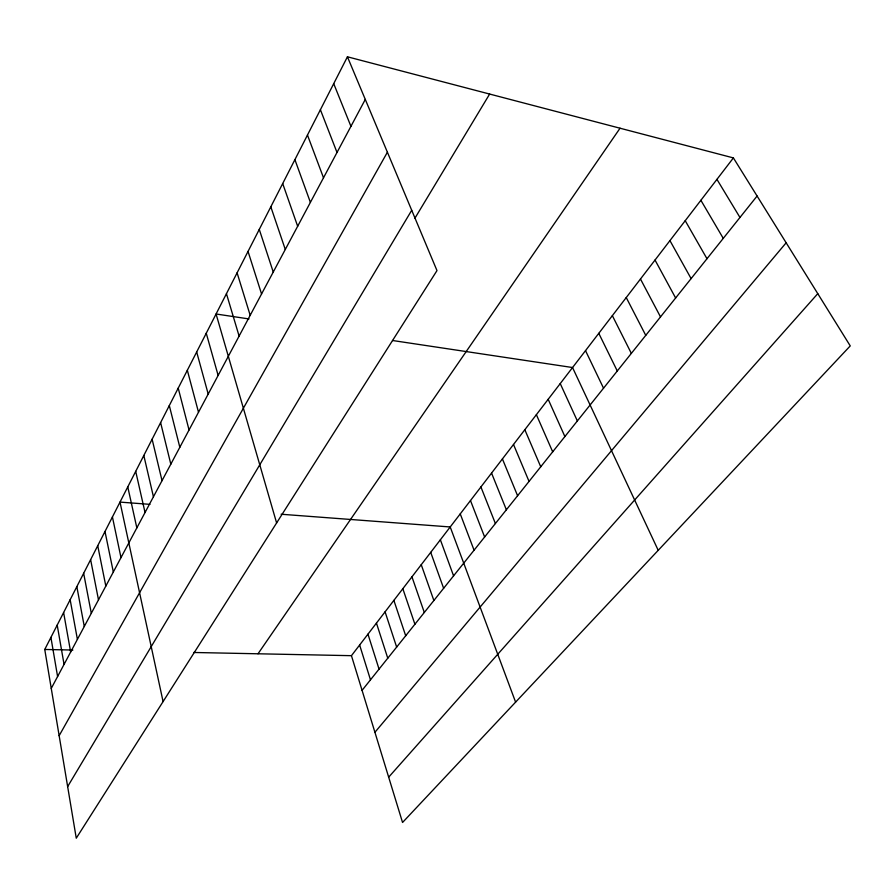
<?xml version="1.0" encoding="UTF-8"?>
<svg xmlns="http://www.w3.org/2000/svg" width="895" height="895" viewBox="0 0 895 895"><rect width="100%" height="100%" fill="white"/><g stroke="black" fill="none" stroke-linecap="round" stroke-linejoin="round"><path stroke-width="1.34" d="M347.428 56.799L436.984 270.592L76.265 838.201L44.75 649.468L347.428 56.799L733.397 157.912L850.25 345.906L402.549 822.471L351.444 655.677L733.397 157.912M51.25 688.423L365.283 99.434M59.148 735.712L387.401 152.217M67.651 786.593L411.722 210.28M414.821 218.38L489.643 94.053M258.006 653.786L620.045 128.22M362.072 690.358L757.092 196.027M374.915 732.289L786.157 242.78M388.665 777.173L817.773 293.661M44.75 649.468L72.875 650.038M193.644 652.477L351.444 655.677M149.98 504.355L120.008 502.106L163.08 701.579M281.097 514.233L450.207 526.965L515.598 702.127M249 318.944L216.075 314L276.611 522.937M392.525 340.503L572.543 367.532L658.217 550.313M716.94 179.369L739.964 217.474M700.886 200.29L723.261 238.361M685.223 220.696L706.983 258.733M669.941 240.61L691.108 278.602M655.028 260.042L675.624 297.99M640.473 279.016L660.51 316.897M626.243 297.554L645.754 335.356M612.359 315.655L631.344 353.391M598.789 333.343L617.281 370.989M585.52 350.639L603.532 388.195M560.236 383.586L577.365 420.952M548.176 399.293L564.89 436.559M536.373 414.665L552.685 451.83M524.828 429.723L540.737 466.776M513.506 444.479L529.046 481.409M502.419 458.922L517.59 495.74M491.556 473.086L506.38 509.781M333.712 83.66L350.941 126.352M480.906 486.958L495.394 523.53M320.399 109.727L337.012 152.463M470.479 500.551L484.62 537M460.243 513.887L474.07 550.212M307.466 135.055L323.509 177.792M440.374 539.786L453.575 575.854M294.902 159.646L310.397 202.393M430.719 552.372L443.629 588.295M421.243 564.711L433.874 600.511M282.697 183.553L297.666 226.278M411.946 576.827L424.308 612.482M402.828 588.709L414.911 624.24M270.816 206.801L285.292 249.481M393.878 600.388L405.692 635.774M385.085 611.844L396.653 647.096M259.27 229.411L273.255 272.046M376.448 623.099L387.77 658.205M248.038 251.417L261.564 293.985M367.968 634.152L379.044 669.124M359.633 645.004L370.485 679.831M237.097 272.83L250.186 315.32M226.446 293.694L239.11 336.095M206.253 333.231L218.134 375.43M196.676 351.981L208.199 394.068M187.335 370.273L198.511 412.248M178.217 388.128L189.046 429.98M169.312 405.569L179.828 447.287M160.608 422.597L170.822 464.181M152.116 439.232L162.029 480.671M143.815 455.488L153.437 496.781M135.704 471.374L145.046 512.522M127.772 486.914L136.845 527.893M112.423 516.963L120.993 557.63M104.995 531.496L113.329 572.006M97.734 545.726L105.823 586.068M90.619 559.655L98.495 599.829M83.649 573.292L91.312 613.299M76.836 586.639L84.287 626.478M70.157 599.717L77.406 639.377M63.612 612.538L70.66 652.019M57.202 625.09L64.06 664.403M50.914 637.397L57.593 676.53"/></g></svg>
